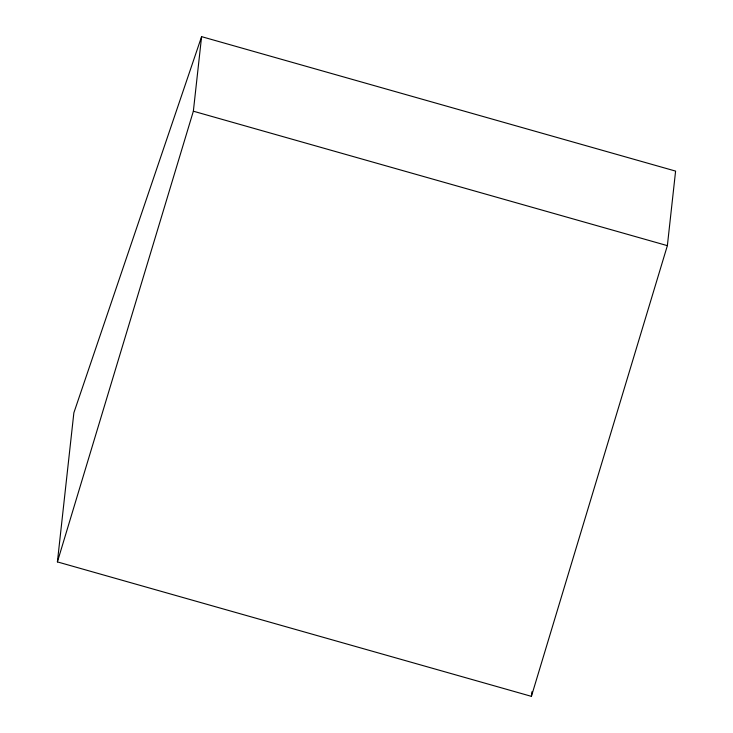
<?xml version="1.0" encoding="UTF-8"?>
<svg xmlns="http://www.w3.org/2000/svg" width="733" height="733" viewBox="0 0 733 733"><rect width="100%" height="100%" fill="white"/><g stroke="black" fill="none" stroke-linecap="round" stroke-linejoin="round"><path stroke-width="1.1" d="M57.403 561.899L73.868 412.798L201.593 36.65L675.597 171.101L667.369 245.647L531.407 696.35L57.403 561.899L193.356 111.205L201.593 36.65M531.407 696.35L531.911 691.796M193.356 111.205L667.369 245.647"/></g></svg>
